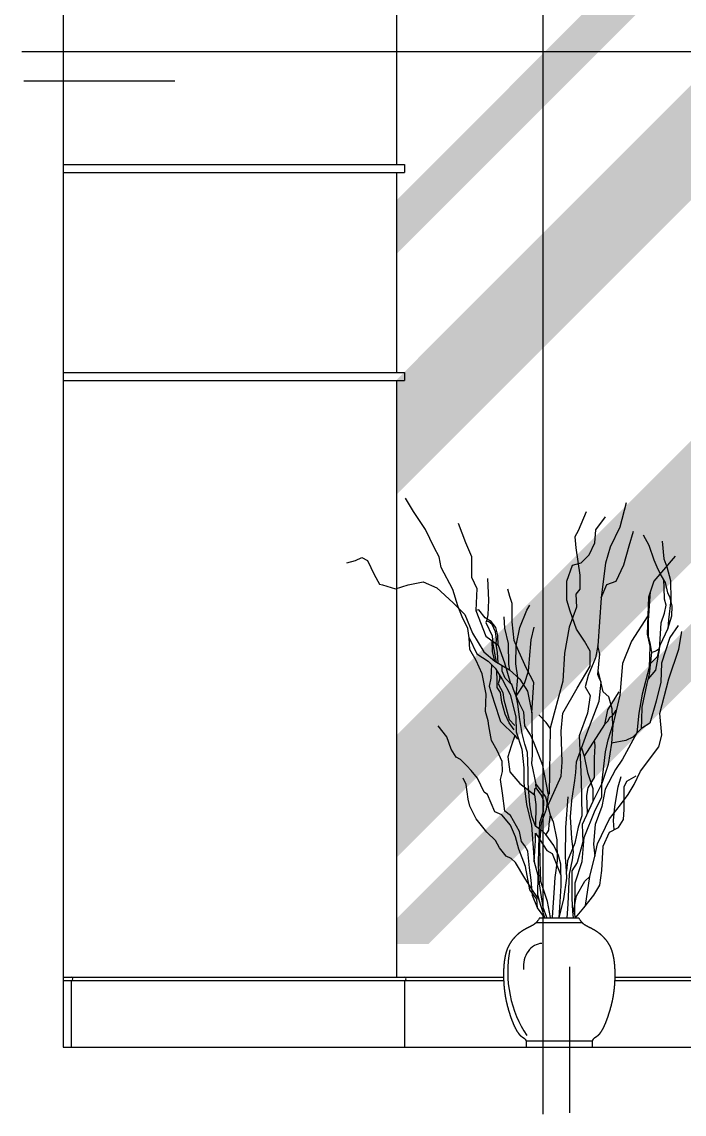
# Model space of a CAD drawing. Header units: inches. Extents: x 6.7 to 49.2, y 11 to 35.8.
# Drawn here: x 42.229 to 43.223, y 17.475 to 19.113 of the extents above; entities that cross this region are included whole.
import ezdxf

# ---------------------------------------------------------------- set-up
doc = ezdxf.new("R2010")
doc.units = ezdxf.units.IN
doc.header["$MEASUREMENT"] = 0
for name, color, linetype in [('02', 2, 'Continuous'), ('1', 1, 'Continuous'), ('4', 4, 'Continuous'), ('8', 8, 'Continuous')]:
    doc.layers.add(name, color=color, linetype=linetype)

msp = doc.modelspace()

# ---------------------------------------------------------------- hatches: boundary and pattern name
at = {"layer": '8'}
h = msp.add_hatch(dxfattribs=at)
h.set_pattern_fill('AR-SAND', color=256, scale=0.001, style=0)
h.set_pattern_definition([(37.5, (41.818656, 17.33381), (-0.00160003, 0.0489413), [0, -0.038608, 0, -0.04318, 0, -0.041275]), (7.5, (41.818656, 17.33381), (0.0449523, 0.0716825), [0, -0.020828, 0, -0.034798, 0, -0.013335]), (327.5, (41.787414, 17.33381), (0.07909924, 0.0001437), [0, -0.0127, 0, -0.04572, 0, -0.05969]), (317.5, (41.787414, 17.33381), (0.0763556, 0.022293), [0, -0.00635, 0, -0.029972, 0, -0.03429])])
h.paths.add_polyline_path([(43.1993, 19.7921), (43.0969, 19.7921), (42.7913, 19.4865), (42.7913, 19.3841)])
h.paths.add_polyline_path([(42.7913, 19.2925), (42.7913, 19.1255), (43.2413, 19.5755), (43.2413, 19.7425)])
h.paths.add_polyline_path([(42.7913, 18.8453), (42.7913, 18.7645), (43.2413, 19.2145), (43.2413, 19.2953)])
h.paths.add_polyline_path([(42.7913, 18.5759), (42.7913, 18.4035), (43.2413, 18.8535), (43.2413, 19.0259)])
h.paths.add_polyline_path([(42.7913, 18.0425), (42.7913, 17.8593), (43.2413, 18.3093), (43.2413, 18.4925)])
h.paths.add_polyline_path([(43.2413, 18.1315), (43.2413, 18.2177), (42.7913, 17.7677), (42.7913, 17.7301), (42.8399, 17.7301)])

# ---------------------------------------------------------------- linework, layer by layer
at = {"layer": '02'}
for p, q in [((42.229, 19.0687), (46.6104, 19.0687)), ((42.2913, 18.8991), (42.8033, 18.8991)), ((42.2913, 18.8871), (42.8033, 18.8871)), ((42.2913, 18.5871), (42.8033, 18.5871)), ((42.2913, 18.5751), (42.8033, 18.5751)), ((42.8171, 18.3787), (42.8049, 18.3986)), ((43.1362, 18.3914), (43.1266, 18.3553)), ((42.8349, 18.3518), (42.8171, 18.3787)), ((43.0761, 18.3779), (43.0641, 18.3494)), ((43.0906, 18.3509), (43.105, 18.3704)), ((42.8481, 18.3248), (42.8349, 18.3518)), ((42.8842, 18.3609), (42.895, 18.3321)), ((43.1266, 18.3553), (43.1122, 18.3252)), ((43.0641, 18.3494), (43.0593, 18.3404)), ((43.0593, 18.3404), (43.0605, 18.3239)), ((43.0894, 18.3314), (43.0906, 18.3509)), ((43.141, 18.327), (43.1471, 18.3489)), ((43.1708, 18.3276), (43.1625, 18.3432)), ((42.8556, 18.3108), (42.8481, 18.3248)), ((42.895, 18.3321), (42.9043, 18.311)), ((43.0605, 18.3239), (43.0665, 18.2833)), ((43.0809, 18.3134), (43.0894, 18.3314)), ((43.1122, 18.3252), (43.1054, 18.3011)), ((43.1327, 18.2987), (43.141, 18.327)), ((43.1785, 18.3054), (43.1708, 18.3276)), ((43.1904, 18.3343), (43.1927, 18.3077)), ((42.717, 18.3015), (42.7301, 18.305)), ((42.7301, 18.305), (42.7395, 18.3097)), ((42.7395, 18.3097), (42.7479, 18.305)), ((42.7479, 18.305), (42.7582, 18.2839)), ((42.8584, 18.2944), (42.8556, 18.3108)), ((42.9043, 18.311), (42.9043, 18.2802)), ((43.0689, 18.3014), (43.0809, 18.3134)), ((43.2099, 18.3116), (43.178, 18.2743)), ((43.1827, 18.2951), (43.1785, 18.3054)), ((43.1927, 18.3077), (43.1975, 18.2958)), ((42.8762, 18.2616), (42.8584, 18.2944)), ((43.0473, 18.2743), (43.0557, 18.2983)), ((43.0557, 18.2983), (43.0689, 18.3014)), ((43.1054, 18.3011), (43.1025, 18.2818)), ((43.1214, 18.2743), (43.1327, 18.2987)), ((43.1874, 18.2855), (43.1827, 18.2951)), ((43.1975, 18.2958), (43.2028, 18.2751)), ((42.7582, 18.2839), (42.7658, 18.2698)), ((42.7658, 18.2698), (42.7704, 18.2687)), ((42.8089, 18.2687), (42.8314, 18.2733)), ((42.8314, 18.2733), (42.8521, 18.264)), ((42.9043, 18.2802), (42.912, 18.2629)), ((42.9279, 18.2781), (42.9296, 18.2456)), ((43.0473, 18.2458), (43.0473, 18.2743)), ((43.0665, 18.2833), (43.0665, 18.2623)), ((43.1025, 18.2818), (43.0987, 18.2493)), ((43.107, 18.2691), (43.1214, 18.2743)), ((43.178, 18.2743), (43.1698, 18.2499)), ((43.1927, 18.2759), (43.1874, 18.2855)), ((43.1951, 18.2722), (43.1927, 18.2759)), ((43.1933, 18.2648), (43.1927, 18.2759)), ((43.1986, 18.2566), (43.1951, 18.2722)), ((43.2028, 18.2751), (43.2034, 18.2463)), ((42.7704, 18.2687), (42.7901, 18.2628)), ((42.7901, 18.2628), (42.8089, 18.2687)), ((42.8521, 18.264), (42.8765, 18.2417)), ((42.8837, 18.237), (42.8762, 18.2616)), ((42.912, 18.2629), (42.9104, 18.2302)), ((42.9614, 18.2513), (42.9585, 18.262)), ((43.0665, 18.2623), (43.0605, 18.2548)), ((43.0605, 18.2548), (43.0617, 18.2353)), ((43.0987, 18.2493), (43.107, 18.2691)), ((43.1696, 18.2152), (43.1728, 18.2588)), ((43.1939, 18.247), (43.1933, 18.2648)), ((43.2022, 18.2493), (43.1986, 18.2566)), ((42.8765, 18.2417), (42.8943, 18.2241)), ((42.8853, 18.233), (42.8837, 18.237)), ((42.9296, 18.2456), (42.9285, 18.2234)), ((42.9652, 18.2405), (42.9614, 18.2513)), ((42.9652, 18.2131), (42.9652, 18.2405)), ((42.987, 18.2304), (42.9916, 18.2381)), ((43.0521, 18.2293), (43.0473, 18.2458)), ((43.0987, 18.2493), (43.0938, 18.1771)), ((43.1698, 18.2499), (43.1677, 18.1946)), ((43.1963, 18.2382), (43.1939, 18.247)), ((43.1939, 18.2263), (43.1963, 18.2382)), ((43.2034, 18.2463), (43.1998, 18.216)), ((43.2052, 18.2367), (43.2022, 18.2493)), ((43.2046, 18.2219), (43.2052, 18.2367)), ((42.8903, 18.2206), (42.8853, 18.233)), ((42.8984, 18.2031), (42.8903, 18.2206)), ((42.8943, 18.2241), (42.9055, 18.196)), ((42.9149, 18.231), (42.9104, 18.2302)), ((42.9104, 18.2302), (42.9258, 18.1918)), ((42.9246, 18.2189), (42.9149, 18.231)), ((42.9285, 18.2234), (42.9273, 18.216)), ((42.9527, 18.2208), (42.9537, 18.2036)), ((42.9768, 18.2048), (42.987, 18.2304)), ((43.0617, 18.2353), (43.0509, 18.2053)), ((43.0617, 18.2023), (43.0521, 18.2293)), ((43.1688, 18.2222), (43.1441, 18.184)), ((43.1886, 18.2115), (43.1939, 18.2263)), ((43.1986, 18.2027), (43.2046, 18.2219)), ((42.9276, 18.217), (42.9246, 18.2189)), ((42.9273, 18.216), (42.9255, 18.2123)), ((42.9255, 18.2123), (42.935, 18.1923)), ((42.93, 18.213), (42.9263, 18.214)), ((42.9338, 18.2138), (42.9276, 18.217)), ((42.935, 18.2089), (42.93, 18.213)), ((42.9404, 18.2048), (42.9338, 18.2138)), ((42.94, 18.1982), (42.935, 18.2089)), ((42.9435, 18.1927), (42.9404, 18.2048)), ((42.968, 18.1853), (42.9652, 18.2131)), ((42.9711, 18.1774), (42.9768, 18.2048)), ((42.9936, 18.186), (42.9982, 18.2052)), ((43.0509, 18.2053), (43.0437, 18.1662)), ((43.1696, 18.1916), (43.1696, 18.2152)), ((43.1862, 18.1709), (43.1886, 18.2115)), ((43.1998, 18.216), (43.1986, 18.2027)), ((43.2141, 18.2074), (43.2017, 18.1894)), ((42.9006, 18.1889), (42.8984, 18.2031)), ((42.9006, 18.1889), (42.9122, 18.165)), ((42.9015, 18.1714), (42.9006, 18.1889)), ((42.9055, 18.196), (42.9224, 18.1679)), ((42.9258, 18.1918), (42.9443, 18.1783)), ((42.935, 18.1923), (42.9362, 18.1798)), ((42.9415, 18.1873), (42.94, 18.1982)), ((42.9413, 18.1798), (42.9415, 18.1873)), ((42.9443, 18.1783), (42.9435, 18.1927)), ((42.9537, 18.2036), (42.9589, 18.1806)), ((43.0737, 18.1843), (43.0617, 18.2023)), ((43.1677, 18.1946), (43.1718, 18.1766)), ((43.1726, 18.179), (43.1696, 18.1916)), ((43.188, 18.179), (43.1986, 18.2027)), ((43.2017, 18.1894), (43.1893, 18.1509)), ((43.2151, 18.1719), (43.2198, 18.1988)), ((42.9109, 18.155), (42.9015, 18.1714)), ((42.9356, 18.1687), (42.9351, 18.185)), ((42.9362, 18.1798), (42.9413, 18.1527)), ((42.9433, 18.1673), (42.9413, 18.1798)), ((42.9443, 18.1783), (42.9535, 18.1514)), ((42.9589, 18.1806), (42.9594, 18.1493)), ((42.9752, 18.1686), (42.968, 18.1853)), ((42.9706, 18.1499), (42.9711, 18.1774)), ((42.9912, 18.1572), (42.9936, 18.186)), ((43.0821, 18.1692), (43.0737, 18.1843)), ((43.0938, 18.1771), (43.09, 18.159)), ((43.0967, 18.165), (43.0938, 18.1771)), ((43.1441, 18.184), (43.1307, 18.1506)), ((43.1718, 18.1766), (43.1708, 18.1444)), ((43.175, 18.1672), (43.1726, 18.179)), ((43.1809, 18.1406), (43.1862, 18.1709)), ((43.1863, 18.1728), (43.1821, 18.1701)), ((43.1833, 18.1613), (43.188, 18.179)), ((43.2001, 18.1274), (43.2151, 18.1719)), ((42.9203, 18.1351), (42.9109, 18.155)), ((42.9122, 18.165), (42.9289, 18.154)), ((42.9224, 18.1679), (42.9393, 18.1539)), ((42.9393, 18.1539), (42.9356, 18.1687)), ((42.944, 18.1517), (42.9433, 18.1673)), ((42.9866, 18.1429), (42.9752, 18.1686)), ((42.9897, 18.1389), (42.9912, 18.1572)), ((43.0437, 18.1662), (43.0413, 18.1242)), ((43.09, 18.159), (43.0794, 18.1326)), ((43.0821, 18.1467), (43.0821, 18.1692)), ((43.0936, 18.1341), (43.0967, 18.165)), ((43.1714, 18.1346), (43.175, 18.1672)), ((43.1732, 18.1509), (43.1833, 18.1613)), ((43.1791, 18.1687), (43.175, 18.1672)), ((43.1821, 18.1701), (43.1791, 18.1687)), ((42.9289, 18.154), (42.9394, 18.1436)), ((42.9342, 18.1488), (42.9329, 18.1287)), ((42.9393, 18.1539), (42.9609, 18.141)), ((42.9394, 18.1436), (42.9505, 18.1262)), ((42.9427, 18.1258), (42.9422, 18.1392)), ((42.9502, 18.1393), (42.9501, 18.1474)), ((42.9545, 18.1285), (42.9502, 18.1393)), ((42.9535, 18.1514), (42.9628, 18.1206)), ((42.9594, 18.1493), (42.9609, 18.141)), ((42.9609, 18.141), (42.9768, 18.1269)), ((42.9737, 18.1295), (42.9706, 18.1499)), ((42.9835, 18.1206), (42.9897, 18.1389)), ((42.9979, 18.1223), (42.9866, 18.1429)), ((43.0629, 18.1137), (43.0821, 18.1467)), ((43.0957, 18.1339), (43.0942, 18.1401)), ((43.1307, 18.1506), (43.1266, 18.103)), ((43.1708, 18.1444), (43.1605, 18.1046)), ((43.1696, 18.1276), (43.1809, 18.1406)), ((43.1893, 18.1509), (43.1883, 18.1226)), ((42.9259, 18.1046), (42.9203, 18.1351)), ((42.9329, 18.1287), (42.9308, 18.1167)), ((42.9427, 18.1147), (42.9427, 18.1258)), ((42.9468, 18.1287), (42.9439, 18.1199)), ((42.9456, 18.1339), (42.9468, 18.1287)), ((42.9505, 18.1262), (42.9622, 18.1041)), ((42.9628, 18.1206), (42.9545, 18.1285)), ((42.9712, 18.1014), (42.9737, 18.1295)), ((42.9768, 18.1269), (42.9881, 18.1093)), ((42.9947, 18.0765), (42.9979, 18.1223)), ((43.0413, 18.1242), (43.028, 18.0762)), ((43.0794, 18.1326), (43.0746, 18.1157)), ((43.0957, 18.129), (43.0936, 18.1341)), ((43.1019, 18.1081), (43.0957, 18.1339)), ((43.0987, 18.1226), (43.0957, 18.129)), ((43.0957, 18.0943), (43.0987, 18.1226)), ((43.1679, 18.1206), (43.1714, 18.1346)), ((43.1883, 18.1226), (43.1811, 18.0943)), ((43.187, 18.0758), (43.2001, 18.1274)), ((42.9308, 18.1167), (42.9382, 18.0928)), ((42.9474, 18.1073), (42.9427, 18.1147)), ((42.9439, 18.1199), (42.951, 18.1073)), ((42.9498, 18.0925), (42.9474, 18.1073)), ((42.951, 18.1073), (42.9527, 18.0962)), ((42.9644, 18.1192), (42.9628, 18.1206)), ((42.9669, 18.1115), (42.9644, 18.1192)), ((42.9712, 18.1014), (42.9669, 18.1115)), ((42.9712, 18.1014), (42.9835, 18.1206)), ((42.9881, 18.1093), (42.9947, 18.0765)), ((43.0413, 18.0762), (43.0629, 18.1137)), ((43.0746, 18.1157), (43.0823, 18.1025)), ((43.1101, 18.1004), (43.1019, 18.1081)), ((43.1255, 18.1081), (43.108, 18.0811)), ((43.1602, 18.0851), (43.1679, 18.1206)), ((42.9253, 18.0787), (42.9259, 18.1046)), ((42.9382, 18.0928), (42.9478, 18.0637)), ((42.9545, 18.0748), (42.9498, 18.0925)), ((42.9527, 18.0962), (42.9604, 18.0666)), ((42.9622, 18.1041), (42.9705, 18.0708)), ((42.9737, 18.0898), (42.9712, 18.1014)), ((42.9759, 18.0908), (42.9712, 18.1014)), ((42.9768, 18.0667), (42.9737, 18.0898)), ((42.9828, 18.0774), (42.9759, 18.0908)), ((43.0771, 18.0454), (43.0957, 18.0943)), ((43.0823, 18.1025), (43.0784, 18.076)), ((43.1153, 18.0824), (43.1101, 18.1004)), ((43.1266, 18.103), (43.1163, 18.058)), ((43.1605, 18.1046), (43.1554, 18.0763)), ((43.1811, 18.0943), (43.1718, 18.0609)), ((42.9293, 18.0648), (42.9253, 18.0787)), ((42.9604, 18.0615), (42.9545, 18.0748)), ((42.9843, 18.0572), (42.9828, 18.0774)), ((42.9947, 18.0765), (42.9951, 18.013)), ((43.0164, 18.0619), (43.0051, 18.0734)), ((43.028, 18.0762), (43.022, 18.0536)), ((43.0389, 18.0491), (43.0413, 18.0762)), ((43.0784, 18.076), (43.0659, 18.0423)), ((43.108, 18.0811), (43.1039, 18.0593)), ((43.1149, 18.0715), (43.117, 18.0741)), ((43.1163, 18.058), (43.1153, 18.0824)), ((43.117, 18.0741), (43.1214, 18.0805)), ((43.1554, 18.0763), (43.1523, 18.0467)), ((43.1596, 18.0659), (43.1602, 18.0851)), ((43.1898, 18.043), (43.187, 18.0758)), ((42.8671, 18.0407), (42.8539, 18.0571)), ((42.9301, 18.0569), (42.9293, 18.0648)), ((42.9341, 18.0352), (42.9301, 18.0569)), ((42.9478, 18.0637), (42.969, 18.0424)), ((42.9604, 18.0666), (42.9693, 18.0578)), ((42.9681, 18.0511), (42.9604, 18.0615)), ((42.9705, 18.0708), (42.9711, 18.0479)), ((42.9799, 18.0458), (42.9768, 18.0667)), ((42.9928, 18.0437), (42.9843, 18.0572)), ((43.022, 18.0536), (43.0164, 18.0619)), ((43.1039, 18.0593), (43.073, 18.0117)), ((43.1039, 18.0593), (43.1092, 18.0648)), ((43.1091, 18.0361), (43.1163, 18.058)), ((43.1092, 18.0648), (43.1116, 18.07)), ((43.1116, 18.07), (43.1149, 18.0715)), ((43.1163, 18.058), (43.1142, 18.0313)), ((43.1595, 18.0531), (43.1596, 18.0659)), ((43.1718, 18.0609), (43.1595, 18.0531)), ((42.8736, 18.0219), (42.8671, 18.0407)), ((42.969, 18.0424), (42.9637, 18.0265)), ((42.969, 18.0424), (42.9733, 18.0371)), ((42.9711, 18.0479), (42.9794, 18.0223)), ((42.9842, 18.0296), (42.9799, 18.0458)), ((42.9982, 18.0312), (42.9928, 18.0437)), ((43.022, 18.0536), (43.0208, 17.9546)), ((43.0401, 18.0026), (43.0389, 18.0491)), ((43.0617, 18.003), (43.0771, 18.0454)), ((43.0659, 18.0423), (43.0688, 17.9773)), ((43.1523, 18.0467), (43.1307, 18.0069)), ((43.1461, 18.0403), (43.1358, 18.0351)), ((43.1595, 18.0531), (43.1461, 18.0403)), ((43.1851, 18.0254), (43.1898, 18.043)), ((42.9428, 18.0203), (42.9341, 18.0352)), ((42.9637, 18.0265), (42.9584, 18.0106)), ((42.9879, 18.0172), (42.9842, 18.0296)), ((43.0113, 17.9976), (42.9982, 18.0312)), ((43.0694, 18.0242), (43.073, 18.0117)), ((43.0895, 18.0271), (43.0885, 18.0355)), ((43.0885, 18.0092), (43.0895, 18.0271)), ((43.105, 18.0181), (43.1091, 18.0361)), ((43.1142, 18.0313), (43.1091, 17.9989)), ((43.1358, 18.0351), (43.1142, 18.0313)), ((43.1579, 17.9891), (43.1851, 18.0254)), ((42.8811, 18.0102), (42.8736, 18.0219)), ((42.8877, 18.0067), (42.8811, 18.0102)), ((42.9499, 18.0035), (42.9428, 18.0203)), ((42.9584, 18.0106), (42.9616, 17.988)), ((42.9794, 18.0223), (42.9827, 17.9939)), ((42.9893, 17.9896), (42.9879, 18.0172)), ((42.9951, 18.013), (42.9943, 18.0005)), ((43.073, 18.0117), (43.0782, 17.9873)), ((43.0885, 17.9796), (43.0885, 18.0092)), ((43.0998, 17.9706), (43.105, 18.0181)), ((42.8971, 17.9973), (42.8877, 18.0067)), ((42.9036, 17.9903), (42.8971, 17.9973)), ((42.9507, 17.9887), (42.9499, 18.0035)), ((42.9827, 17.9939), (42.9827, 17.9717)), ((42.9943, 18.0005), (43.0005, 17.9697)), ((43.0197, 17.9534), (43.0113, 17.9976)), ((43.0389, 17.9816), (43.0401, 18.0026)), ((43.0609, 17.9873), (43.0617, 18.003)), ((43.1091, 17.9989), (43.0998, 17.9706)), ((43.1204, 17.9914), (43.1049, 17.9619)), ((43.1307, 18.0069), (43.1204, 17.9914)), ((42.8961, 17.9692), (42.8914, 17.9786)), ((42.913, 17.9786), (42.9036, 17.9903)), ((42.9233, 17.9575), (42.913, 17.9786)), ((42.9475, 17.9768), (42.9507, 17.9887)), ((42.9507, 17.956), (42.9475, 17.9768)), ((42.9616, 17.988), (42.9765, 17.9708)), ((42.9893, 17.9713), (42.9893, 17.9896)), ((43.0185, 17.9372), (43.0389, 17.9816)), ((43.0546, 17.9453), (43.0593, 17.9749)), ((43.0593, 17.9749), (43.0609, 17.9873)), ((43.0688, 17.9773), (43.0697, 17.9219)), ((43.0782, 17.9873), (43.0864, 17.9629)), ((43.0792, 17.9642), (43.0885, 17.9796)), ((43.1245, 17.9654), (43.1286, 17.9809)), ((43.1372, 17.9739), (43.1513, 17.9821)), ((43.1485, 17.9692), (43.1579, 17.9891)), ((42.8989, 17.947), (42.8961, 17.9692)), ((42.9765, 17.9708), (42.9988, 17.9536)), ((42.9827, 17.9717), (42.9867, 17.9393)), ((42.9919, 17.9387), (42.9893, 17.9713)), ((42.9988, 17.9536), (42.999, 17.9626)), ((42.999, 17.9626), (43.0013, 17.9641)), ((43.0005, 17.9697), (43.0151, 17.9505)), ((43.0013, 17.9641), (43.0005, 17.9697)), ((43.0092, 17.953), (43.0013, 17.9641)), ((43.0772, 17.9526), (43.0792, 17.9642)), ((43.0998, 17.9706), (43.0864, 17.9436)), ((43.0864, 17.9629), (43.0864, 17.9436)), ((43.0998, 17.95), (43.0998, 17.9706)), ((43.1049, 17.9619), (43.0998, 17.9361)), ((43.1194, 17.9359), (43.1245, 17.9654)), ((43.1335, 17.9657), (43.1372, 17.9739)), ((43.1335, 17.9317), (43.1335, 17.9657)), ((43.1391, 17.954), (43.1485, 17.9692)), ((42.9018, 17.9364), (42.8989, 17.947)), ((42.928, 17.954), (42.9233, 17.9575)), ((42.9393, 17.9282), (42.928, 17.954)), ((42.9539, 17.9293), (42.9507, 17.956)), ((42.9988, 17.9536), (43.0009, 17.939)), ((43.0128, 17.9439), (43.0092, 17.953)), ((43.0123, 17.9289), (43.0128, 17.9439)), ((43.0151, 17.9505), (43.022, 17.9236)), ((43.0166, 17.9322), (43.0197, 17.9534)), ((43.0456, 17.9046), (43.0493, 17.9506)), ((43.0525, 17.9204), (43.0546, 17.9453)), ((43.0864, 17.9436), (43.07, 17.9089)), ((43.0782, 17.9262), (43.0772, 17.9526)), ((43.0895, 17.9307), (43.0998, 17.95)), ((43.1279, 17.9388), (43.1391, 17.954)), ((42.9111, 17.9177), (42.9018, 17.9364)), ((42.9496, 17.9235), (42.9393, 17.9282)), ((42.9626, 17.9224), (42.9539, 17.9293)), ((42.9867, 17.9393), (42.994, 17.908)), ((42.9945, 17.9217), (42.9919, 17.9387)), ((43.0009, 17.939), (43.0003, 17.9067)), ((43.0066, 17.9119), (43.0123, 17.9289)), ((43.009, 17.912), (43.0166, 17.9322)), ((43.073, 17.8896), (43.0895, 17.9307)), ((43.0998, 17.9361), (43.0895, 17.9091)), ((43.111, 17.9177), (43.1279, 17.9388)), ((43.1173, 17.9153), (43.1194, 17.9359)), ((43.1325, 17.9165), (43.1335, 17.9317)), ((42.9271, 17.8977), (42.9111, 17.9177)), ((42.9627, 17.9083), (42.9496, 17.9235)), ((42.976, 17.8986), (42.9626, 17.9224)), ((43.0003, 17.9067), (42.9945, 17.9217)), ((43.005, 17.876), (43.0066, 17.9119)), ((43.0066, 17.8794), (43.009, 17.912)), ((43.0201, 17.9095), (43.0196, 17.9006)), ((43.022, 17.9236), (43.0201, 17.9095)), ((43.022, 17.9236), (43.0267, 17.913)), ((43.0267, 17.913), (43.032, 17.8861)), ((43.0546, 17.8882), (43.0525, 17.9204)), ((43.0697, 17.9219), (43.064, 17.905)), ((43.07, 17.9089), (43.071, 17.8832)), ((43.0895, 17.9091), (43.0874, 17.8796)), ((43.0931, 17.8802), (43.111, 17.9177)), ((43.118, 17.9013), (43.1173, 17.9153)), ((43.125, 17.9048), (43.1325, 17.9165)), ((42.9402, 17.8849), (42.9271, 17.8977)), ((42.9702, 17.8907), (42.9627, 17.9083)), ((42.9792, 17.8838), (42.976, 17.8986)), ((42.994, 17.908), (42.9982, 17.8532)), ((43.0061, 17.9023), (43.0003, 17.9067)), ((43.0003, 17.8959), (43.0055, 17.8882)), ((43.0003, 17.8852), (43.0003, 17.8959)), ((43.0107, 17.8989), (43.0082, 17.9008)), ((43.0159, 17.8942), (43.0107, 17.8989)), ((43.0196, 17.9006), (43.0159, 17.8942)), ((43.0276, 17.8777), (43.0159, 17.8942)), ((43.0451, 17.86), (43.0456, 17.9046)), ((43.064, 17.905), (43.0593, 17.881)), ((43.1016, 17.8767), (43.111, 17.8977)), ((43.111, 17.8977), (43.125, 17.9048)), ((42.9459, 17.8743), (42.9402, 17.8849)), ((42.9749, 17.872), (42.9702, 17.8907)), ((42.984, 17.8769), (42.9792, 17.8838)), ((42.9887, 17.8689), (42.984, 17.8769)), ((42.9982, 17.8532), (43.0003, 17.8852)), ((43.0045, 17.8473), (43.005, 17.876)), ((43.0074, 17.8534), (43.0066, 17.8794)), ((43.0071, 17.8858), (43.0074, 17.8854)), ((43.0074, 17.8854), (43.0173, 17.8701)), ((43.0347, 17.8624), (43.0276, 17.8777)), ((43.032, 17.8861), (43.0328, 17.8544)), ((43.0593, 17.881), (43.0483, 17.8547)), ((43.0572, 17.8678), (43.0546, 17.8882)), ((43.071, 17.8832), (43.0627, 17.8523)), ((43.07, 17.8536), (43.073, 17.8896)), ((43.0874, 17.8796), (43.0894, 17.8614)), ((43.0894, 17.8614), (43.0931, 17.8802)), ((43.0997, 17.8403), (43.1016, 17.8767)), ((42.9562, 17.8614), (42.9459, 17.8743)), ((42.9637, 17.8579), (42.9562, 17.8614)), ((42.9853, 17.8462), (42.9749, 17.872)), ((42.9911, 17.8442), (42.9887, 17.8689)), ((43.0173, 17.8701), (43.0253, 17.8654)), ((43.0253, 17.8654), (43.0342, 17.843)), ((43.038, 17.8495), (43.0347, 17.8624)), ((43.0467, 17.8389), (43.0451, 17.86)), ((43.0556, 17.856), (43.0572, 17.8678)), ((43.0819, 17.831), (43.0894, 17.8614)), ((42.9702, 17.8521), (42.9637, 17.8579)), ((42.9843, 17.8286), (42.9702, 17.8521)), ((42.9918, 17.8111), (42.9853, 17.8462)), ((42.9935, 17.8254), (42.9911, 17.8442)), ((42.9982, 17.8532), (43.0039, 17.833)), ((43.006, 17.8199), (43.0045, 17.8473)), ((43.0082, 17.8236), (43.0074, 17.8534)), ((43.0328, 17.8544), (43.029, 17.8294)), ((43.0385, 17.8172), (43.038, 17.8495)), ((43.0483, 17.8547), (43.0467, 17.8389)), ((43.0514, 17.8344), (43.0556, 17.856)), ((43.0627, 17.8523), (43.0545, 17.8394)), ((43.0597, 17.8214), (43.07, 17.8536)), ((42.9975, 17.8075), (42.9843, 17.8286)), ((43.0039, 17.833), (43.0034, 17.8036)), ((43.029, 17.8294), (43.0282, 17.814)), ((43.0342, 17.843), (43.0382, 17.8333)), ((43.0425, 17.7976), (43.0472, 17.8284)), ((43.0472, 17.8284), (43.0467, 17.8389)), ((43.0493, 17.7897), (43.0514, 17.8344)), ((43.0545, 17.8394), (43.0545, 17.7983)), ((43.0741, 17.824), (43.0819, 17.831)), ((43.0754, 17.7877), (43.0819, 17.831)), ((43.0969, 17.8181), (43.0997, 17.8403)), ((43.0021, 17.797), (42.9918, 17.8111)), ((42.9959, 17.8027), (42.9935, 17.8254)), ((43.0081, 17.8069), (43.006, 17.8199)), ((43.0182, 17.7938), (43.0082, 17.8236)), ((43.0282, 17.814), (43.0251, 17.7698)), ((43.0356, 17.7693), (43.0385, 17.8172)), ((43.059, 17.7752), (43.0597, 17.8214)), ((43.0617, 17.8022), (43.0741, 17.824)), ((43.0875, 17.8029), (43.0969, 17.8181)), ((43.003, 17.7839), (42.9959, 17.8027)), ((43.005, 17.797), (42.9975, 17.8075)), ((43.003, 17.7839), (43.0021, 17.797)), ((43.0034, 17.8036), (43.005, 17.797)), ((43.0141, 17.769), (43.005, 17.797)), ((43.0118, 17.7847), (43.0081, 17.8069)), ((43.0356, 17.7693), (43.0425, 17.7976)), ((43.0545, 17.7983), (43.0555, 17.779)), ((43.0576, 17.7816), (43.0617, 17.8022)), ((43.0725, 17.7841), (43.0875, 17.8029)), ((43.0141, 17.769), (43.003, 17.7839)), ((43.017, 17.7697), (43.0118, 17.7847)), ((43.0228, 17.7698), (43.0182, 17.7938)), ((43.0477, 17.7693), (43.0493, 17.7897)), ((43.0555, 17.779), (43.0566, 17.7687)), ((43.0603, 17.7689), (43.0576, 17.7816)), ((43.0603, 17.7689), (43.0725, 17.7841)), ((43.0016, 17.7623), (43.0697, 17.7623)), ((42.2913, 17.6801), (42.9522, 17.6801)), ((43.1191, 17.6801), (43.4663, 17.6801)), ((42.2913, 17.6751), (42.9524, 17.6751)), ((42.3033, 17.6751), (42.3033, 17.5751)), ((42.8033, 17.6751), (42.8033, 17.5751)), ((43.119, 17.6751), (43.4663, 17.6751)), ((42.9858, 17.5847), (43.0855, 17.5847))]:
    msp.add_line(p, q, dxfattribs=at)
for points in [[(43.0118, 17.4746), (43.0118, 20.6466), (43.4062, 20.6466)], [(42.8033, 18.8991), (42.8033, 18.8871)], [(42.8033, 18.5871), (42.8033, 18.5751)]]:
    msp.add_lwpolyline(points, dxfattribs=at)
for centre in [(42.3033, 17.6776), (42.8033, 17.6776)]:
    msp.add_arc(centre, 0.0025, 270, 90, dxfattribs=at)
for centre, major_axis, start_param, end_param in [((43.01, 17.6955), (0, 0.0351), 0.00499, 1.682313), ((43.0745, 17.6884), (0, 0.1451), 1.341842, 2.290184)]:
    msp.add_ellipse(centre, major_axis=major_axis, ratio=0.8, start_param=start_param, end_param=end_param, dxfattribs=at)
at = {"layer": '1'}
msp.add_line((42.2913, 17.5751), (46.1913, 17.5751), dxfattribs=at)
for points in [[(42.2321, 19.0247), (42.4585, 19.0247)], [(43.0515, 17.4765), (43.0515, 17.6956)]]:
    msp.add_lwpolyline(points, dxfattribs=at)
at = {"layer": '4'}
for p, q in [((42.2913, 20.3751), (42.2913, 17.5751)), ((42.7913, 19.1991), (42.7913, 18.8991)), ((42.7913, 18.8871), (42.7913, 18.5871)), ((42.7913, 18.5751), (42.7913, 17.6801)), ((43.0062, 17.7689), (43.0651, 17.7689))]:
    msp.add_line(p, q, dxfattribs=at)
for points in [[(43.0062, 17.7689), (43.0056, 17.7678), (43.0051, 17.7669), (43.0046, 17.7661), (43.0041, 17.7655), (43.0037, 17.7649), (43.0034, 17.7644), (43.003, 17.764), (43.0027, 17.7636), (43.0024, 17.7633), (43.0021, 17.7629), (43.0018, 17.7626), (43.0016, 17.7623), (43.0013, 17.762), (43.001, 17.7618), (43.0008, 17.7615), (43.0005, 17.7613), (43.0002, 17.761), (43, 17.7608), (42.9997, 17.7606), (42.9994, 17.7604), (42.9991, 17.7601), (42.9989, 17.7599), (42.9986, 17.7597), (42.9983, 17.7595), (42.998, 17.7593), (42.9977, 17.7591), (42.9975, 17.7589), (42.9972, 17.7587), (42.9969, 17.7586), (42.9966, 17.7584), (42.9963, 17.7582), (42.996, 17.758), (42.9957, 17.7578), (42.9954, 17.7577), (42.9951, 17.7575), (42.9949, 17.7574), (42.9946, 17.7572), (42.9943, 17.757), (42.994, 17.7569), (42.9937, 17.7567), (42.9934, 17.7566), (42.9931, 17.7564), (42.9928, 17.7563), (42.9925, 17.7561), (42.9922, 17.756), (42.9919, 17.7558), (42.9916, 17.7557), (42.9914, 17.7555), (42.9911, 17.7554), (42.9908, 17.7553), (42.9905, 17.7551), (42.9902, 17.755), (42.9899, 17.7548), (42.9896, 17.7547), (42.9893, 17.7546), (42.9891, 17.7544), (42.9888, 17.7543), (42.9885, 17.7541), (42.9882, 17.754), (42.9879, 17.7539), (42.9876, 17.7537), (42.9874, 17.7536), (42.9871, 17.7534), (42.9868, 17.7533), (42.9865, 17.7531), (42.9863, 17.753), (42.986, 17.7528), (42.9857, 17.7527), (42.9854, 17.7525), (42.9852, 17.7524), (42.9849, 17.7522), (42.9846, 17.7521), (42.9844, 17.7519), (42.9841, 17.7518), (42.9838, 17.7516), (42.9836, 17.7515), (42.9833, 17.7513), (42.983, 17.7512), (42.9828, 17.751), (42.9825, 17.7509), (42.9822, 17.7507), (42.982, 17.7505), (42.9817, 17.7504), (42.9815, 17.7502), (42.9812, 17.7501), (42.981, 17.7499), (42.9807, 17.7497), (42.9804, 17.7496), (42.9802, 17.7494), (42.9799, 17.7492), (42.9797, 17.7491), (42.9794, 17.7489), (42.9792, 17.7487), (42.9789, 17.7486), (42.9787, 17.7484), (42.9784, 17.7482), (42.9782, 17.748), (42.978, 17.7479), (42.9777, 17.7477), (42.9775, 17.7475), (42.9772, 17.7473), (42.977, 17.7472), (42.9767, 17.747), (42.9765, 17.7468), (42.9763, 17.7466), (42.976, 17.7464), (42.9758, 17.7462), (42.9755, 17.746), (42.9753, 17.7459), (42.9751, 17.7457), (42.9748, 17.7455), (42.9746, 17.7453), (42.9744, 17.7451), (42.9741, 17.7449), (42.9739, 17.7447), (42.9737, 17.7445), (42.9734, 17.7443), (42.9732, 17.7441), (42.973, 17.7439), (42.9728, 17.7437), (42.9725, 17.7435), (42.9723, 17.7433), (42.9721, 17.743), (42.9718, 17.7428), (42.9716, 17.7426), (42.9714, 17.7424), (42.9712, 17.7422), (42.971, 17.742), (42.9707, 17.7417), (42.9705, 17.7415), (42.9703, 17.7413), (42.9701, 17.7411), (42.9699, 17.7409), (42.9696, 17.7406), (42.9694, 17.7404), (42.9692, 17.7402), (42.969, 17.7399), (42.9688, 17.7397), (42.9686, 17.7395), (42.9684, 17.7392), (42.9681, 17.739), (42.9679, 17.7388), (42.9677, 17.7385), (42.9675, 17.7383), (42.9673, 17.7381), (42.9671, 17.7378), (42.9669, 17.7376), (42.9667, 17.7373), (42.9665, 17.7371), (42.9663, 17.7369), (42.9661, 17.7366), (42.9659, 17.7364), (42.9657, 17.7361), (42.9655, 17.7359), (42.9653, 17.7356), (42.9651, 17.7354), (42.965, 17.7351), (42.9648, 17.7349), (42.9646, 17.7346), (42.9644, 17.7344), (42.9642, 17.7341), (42.964, 17.7339), (42.9638, 17.7336), (42.9637, 17.7334), (42.9635, 17.7331), (42.9633, 17.7329), (42.9631, 17.7326), (42.963, 17.7323), (42.9628, 17.7321), (42.9626, 17.7318), (42.9625, 17.7316), (42.9623, 17.7313), (42.9621, 17.7311), (42.962, 17.7308), (42.9618, 17.7305), (42.9616, 17.7303), (42.9615, 17.73), (42.9613, 17.7298), (42.9612, 17.7295), (42.961, 17.7292), (42.9609, 17.729), (42.9607, 17.7287), (42.9606, 17.7285), (42.9604, 17.7282), (42.9603, 17.7279), (42.9602, 17.7277), (42.96, 17.7274), (42.9599, 17.7271), (42.9597, 17.7269), (42.9596, 17.7266), (42.9595, 17.7263), (42.9593, 17.7261), (42.9592, 17.7258), (42.9591, 17.7256), (42.959, 17.7253), (42.9588, 17.725), (42.9587, 17.7248), (42.9586, 17.7245), (42.9585, 17.7242), (42.9584, 17.724), (42.9583, 17.7237), (42.9581, 17.7234), (42.958, 17.7232), (42.9579, 17.7229), (42.9578, 17.7226), (42.9577, 17.7224), (42.9576, 17.7221), (42.9575, 17.7218), (42.9574, 17.7216), (42.9573, 17.7213), (42.9572, 17.721), (42.9571, 17.7207), (42.957, 17.7205), (42.9569, 17.7202), (42.9568, 17.7199), (42.9567, 17.7197), (42.9566, 17.7194), (42.9565, 17.7191), (42.9565, 17.7188), (42.9564, 17.7186), (42.9563, 17.7183), (42.9562, 17.718), (42.9561, 17.7177), (42.956, 17.7174), (42.956, 17.7172), (42.9559, 17.7169), (42.9558, 17.7166), (42.9557, 17.7163), (42.9556, 17.716), (42.9556, 17.7158), (42.9555, 17.7155), (42.9554, 17.7152), (42.9554, 17.7149), (42.9553, 17.7146), (42.9552, 17.7143), (42.9551, 17.714), (42.9551, 17.7138), (42.955, 17.7135), (42.9549, 17.7132), (42.9549, 17.7129), (42.9548, 17.7126), (42.9547, 17.7123), (42.9547, 17.712), (42.9546, 17.7117), (42.9546, 17.7114), (42.9545, 17.7111), (42.9544, 17.7108), (42.9544, 17.7105), (42.9543, 17.7102), (42.9543, 17.7099), (42.9542, 17.7096), (42.9541, 17.7093), (42.9541, 17.709), (42.954, 17.7087), (42.954, 17.7084), (42.9539, 17.7081), (42.9539, 17.7078), (42.9538, 17.7075), (42.9538, 17.7072), (42.9537, 17.7069), (42.9537, 17.7065), (42.9536, 17.7062), (42.9536, 17.7059), (42.9535, 17.7056), (42.9535, 17.7053), (42.9534, 17.7049), (42.9534, 17.7046), (42.9533, 17.7043), (42.9533, 17.704), (42.9533, 17.7036), (42.9532, 17.7033), (42.9532, 17.703), (42.9531, 17.7026), (42.9531, 17.7023), (42.953, 17.7019), (42.953, 17.7016), (42.953, 17.7012), (42.9529, 17.7009), (42.9529, 17.7005), (42.9529, 17.7002), (42.9528, 17.6998), (42.9528, 17.6995), (42.9528, 17.6991), (42.9527, 17.6988), (42.9527, 17.6984), (42.9527, 17.698), (42.9526, 17.6976), (42.9526, 17.6973), (42.9526, 17.6969), (42.9526, 17.6965), (42.9525, 17.6961), (42.9525, 17.6957), (42.9525, 17.6954), (42.9525, 17.695), (42.9524, 17.6946), (42.9524, 17.6942), (42.9524, 17.6938), (42.9524, 17.6934), (42.9524, 17.693), (42.9523, 17.6926), (42.9523, 17.6921), (42.9523, 17.6917), (42.9523, 17.6913), (42.9523, 17.6909), (42.9523, 17.6904), (42.9522, 17.69), (42.9522, 17.6896), (42.9522, 17.6891), (42.9522, 17.6887), (42.9522, 17.6883), (42.9522, 17.6878), (42.9522, 17.6874), (42.9522, 17.6869), (42.9522, 17.6864), (42.9522, 17.686), (42.9522, 17.6855), (42.9522, 17.685), (42.9522, 17.6846), (42.9522, 17.6841), (42.9522, 17.6836), (42.9522, 17.6831), (42.9522, 17.6826), (42.9522, 17.6821), (42.9522, 17.6816), (42.9522, 17.6811), (42.9522, 17.6806), (42.9522, 17.6801), (42.9522, 17.6796), (42.9522, 17.6791), (42.9522, 17.6786), (42.9522, 17.6781), (42.9522, 17.6776), (42.9523, 17.677), (42.9523, 17.6765), (42.9523, 17.676), (42.9523, 17.6755), (42.9523, 17.6749), (42.9524, 17.6744), (42.9524, 17.6739), (42.9524, 17.6733), (42.9524, 17.6728), (42.9525, 17.6722), (42.9525, 17.6717), (42.9525, 17.6711), (42.9526, 17.6706), (42.9526, 17.67), (42.9526, 17.6695), (42.9527, 17.6689), (42.9527, 17.6684), (42.9528, 17.6678), (42.9528, 17.6673), (42.9529, 17.6667), (42.9529, 17.6661), (42.953, 17.6656), (42.953, 17.665), (42.9531, 17.6644), (42.9531, 17.6639), (42.9532, 17.6633), (42.9532, 17.6627), (42.9533, 17.6621), (42.9534, 17.6616), (42.9534, 17.661), (42.9535, 17.6604), (42.9536, 17.6598), (42.9536, 17.6593), (42.9537, 17.6587), (42.9538, 17.6581), (42.9539, 17.6575), (42.9539, 17.6569), (42.954, 17.6564), (42.9541, 17.6558), (42.9542, 17.6552), (42.9543, 17.6546), (42.9544, 17.654), (42.9545, 17.6535), (42.9545, 17.6529), (42.9546, 17.6523), (42.9547, 17.6517), (42.9548, 17.6511), (42.9549, 17.6505), (42.9551, 17.65), (42.9552, 17.6494), (42.9553, 17.6488), (42.9554, 17.6482), (42.9555, 17.6476), (42.9556, 17.647), (42.9557, 17.6465), (42.9558, 17.6459), (42.956, 17.6453), (42.9561, 17.6447), (42.9562, 17.6442), (42.9563, 17.6436), (42.9565, 17.643), (42.9566, 17.6424), (42.9567, 17.6418), (42.9569, 17.6413), (42.957, 17.6407), (42.9571, 17.6401), (42.9573, 17.6396), (42.9574, 17.639), (42.9575, 17.6384), (42.9577, 17.6379), (42.9578, 17.6373), (42.958, 17.6367), (42.9581, 17.6362), (42.9583, 17.6356), (42.9584, 17.6351), (42.9586, 17.6345), (42.9587, 17.634), (42.9589, 17.6334), (42.959, 17.6329), (42.9592, 17.6323), (42.9593, 17.6318), (42.9595, 17.6312), (42.9596, 17.6307), (42.9598, 17.6302), (42.9599, 17.6296), (42.9601, 17.6291), (42.9602, 17.6286), (42.9604, 17.6281), (42.9606, 17.6275), (42.9607, 17.627), (42.9609, 17.6265), (42.961, 17.626), (42.9612, 17.6255), (42.9614, 17.625), (42.9615, 17.6245), (42.9617, 17.624), (42.9618, 17.6235), (42.962, 17.623), (42.9622, 17.6225), (42.9623, 17.622), (42.9625, 17.6216), (42.9627, 17.6211), (42.9628, 17.6206), (42.963, 17.6201), (42.9631, 17.6197), (42.9633, 17.6192), (42.9635, 17.6188), (42.9636, 17.6183), (42.9638, 17.6179), (42.964, 17.6174), (42.9641, 17.617), (42.9643, 17.6165), (42.9644, 17.6161), (42.9646, 17.6157), (42.9648, 17.6153), (42.9649, 17.6148), (42.9651, 17.6144), (42.9652, 17.614), (42.9654, 17.6136), (42.9656, 17.6132), (42.9657, 17.6128), (42.9659, 17.6124), (42.966, 17.612), (42.9662, 17.6116), (42.9663, 17.6113), (42.9665, 17.6109), (42.9667, 17.6105), (42.9668, 17.6101), (42.967, 17.6098), (42.9671, 17.6094), (42.9673, 17.6091), (42.9674, 17.6087), (42.9676, 17.6084), (42.9677, 17.608), (42.9679, 17.6077), (42.968, 17.6073), (42.9682, 17.607), (42.9683, 17.6067), (42.9685, 17.6063), (42.9686, 17.606), (42.9688, 17.6057), (42.9689, 17.6054), (42.9691, 17.6051), (42.9692, 17.6048), (42.9694, 17.6045), (42.9695, 17.6042), (42.9697, 17.6039), (42.9698, 17.6036), (42.97, 17.6033), (42.9701, 17.603), (42.9703, 17.6028), (42.9704, 17.6025), (42.9705, 17.6022), (42.9707, 17.602), (42.9708, 17.6017), (42.971, 17.6014), (42.9711, 17.6012), (42.9713, 17.6009), (42.9714, 17.6007), (42.9715, 17.6004), (42.9717, 17.6002), (42.9718, 17.6), (42.9719, 17.5997), (42.9721, 17.5995), (42.9722, 17.5993), (42.9723, 17.5991), (42.9725, 17.5988), (42.9726, 17.5986), (42.9727, 17.5984), (42.9729, 17.5982), (42.973, 17.598), (42.9731, 17.5978), (42.9733, 17.5976), (42.9734, 17.5974), (42.9735, 17.5972), (42.9736, 17.597), (42.9738, 17.5969), (42.9739, 17.5967), (42.974, 17.5965), (42.9741, 17.5963), (42.9743, 17.5962), (42.9744, 17.596), (42.9745, 17.5958), (42.9746, 17.5957), (42.9747, 17.5955), (42.9749, 17.5954), (42.975, 17.5952), (42.9751, 17.5951), (42.9752, 17.5949), (42.9753, 17.5948), (42.9754, 17.5946), (42.9756, 17.5945), (42.9757, 17.5944), (42.9758, 17.5942), (42.9759, 17.5941), (42.976, 17.594), (42.9761, 17.5938), (42.9762, 17.5937), (42.9763, 17.5936), (42.9765, 17.5935), (42.9766, 17.5934), (42.9767, 17.5933), (42.9768, 17.5931), (42.9769, 17.593), (42.977, 17.5929), (42.9771, 17.5928), (42.9772, 17.5927), (42.9773, 17.5926), (42.9774, 17.5925), (42.9775, 17.5924), (42.9776, 17.5923), (42.9777, 17.5922), (42.9778, 17.5922), (42.9779, 17.5921), (42.978, 17.592), (42.9782, 17.5919), (42.9783, 17.5918), (42.9784, 17.5917), (42.9785, 17.5916), (42.9786, 17.5916), (42.9787, 17.5915), (42.9788, 17.5914), (42.9789, 17.5913), (42.979, 17.5912), (42.9791, 17.5912), (42.9792, 17.5911), (42.9793, 17.591), (42.9793, 17.591), (42.9794, 17.5909), (42.9795, 17.5908), (42.9796, 17.5907), (42.9797, 17.5907), (42.9798, 17.5906), (42.9799, 17.5905), (42.98, 17.5905), (42.9801, 17.5904), (42.9802, 17.5903), (42.9803, 17.5903), (42.9804, 17.5902), (42.9805, 17.5902), (42.9806, 17.5901), (42.9807, 17.59), (42.9808, 17.59), (42.9809, 17.5899), (42.981, 17.5899), (42.9811, 17.5898), (42.9812, 17.5897), (42.9812, 17.5897), (42.9813, 17.5896), (42.9814, 17.5896), (42.9815, 17.5895), (42.9816, 17.5894), (42.9817, 17.5894), (42.9818, 17.5893), (42.9819, 17.5893), (42.982, 17.5892), (42.9821, 17.5891), (42.9821, 17.5891), (42.9822, 17.589), (42.9823, 17.589), (42.9824, 17.5889), (42.9825, 17.5889), (42.9826, 17.5888), (42.9826, 17.5887), (42.9827, 17.5887), (42.9828, 17.5886), (42.9829, 17.5886), (42.983, 17.5885), (42.9831, 17.5885), (42.9831, 17.5884), (42.9832, 17.5883), (42.9833, 17.5883), (42.9834, 17.5882), (42.9834, 17.5882), (42.9835, 17.5881), (42.9836, 17.588), (42.9837, 17.588), (42.9837, 17.5879), (42.9838, 17.5879), (42.9839, 17.5878), (42.9839, 17.5877), (42.984, 17.5877), (42.9841, 17.5876), (42.9841, 17.5876), (42.9842, 17.5875), (42.9843, 17.5874), (42.9843, 17.5874), (42.9844, 17.5873), (42.9845, 17.5872), (42.9845, 17.5872), (42.9846, 17.5871), (42.9846, 17.587), (42.9847, 17.587), (42.9848, 17.5869), (42.9848, 17.5868), (42.9849, 17.5868), (42.9849, 17.5867), (42.985, 17.5866), (42.985, 17.5865), (42.9851, 17.5865), (42.9851, 17.5864), (42.9852, 17.5863), (42.9852, 17.5863), (42.9852, 17.5862), (42.9853, 17.5861), (42.9853, 17.586), (42.9854, 17.5859), (42.9854, 17.5859), (42.9854, 17.5858), (42.9855, 17.5857), (42.9855, 17.5856), (42.9856, 17.5855), (42.9856, 17.5854), (42.9856, 17.5854), (42.9856, 17.5853), (42.9857, 17.5852), (42.9857, 17.5851), (42.9857, 17.585), (42.9858, 17.5849), (42.9858, 17.5848), (42.9858, 17.5847), (42.9858, 17.5847), (42.9859, 17.5846), (42.9859, 17.5845), (42.9859, 17.5844), (42.9859, 17.5842), (42.9859, 17.5838), (42.986, 17.5831), (42.986, 17.582), (42.986, 17.5803), (42.986, 17.5781), (42.986, 17.5751)], [(43.0651, 17.7689), (43.0657, 17.7678), (43.0662, 17.7669), (43.0667, 17.7661), (43.0672, 17.7655), (43.0676, 17.7649), (43.0679, 17.7644), (43.0683, 17.764), (43.0686, 17.7636), (43.0689, 17.7633), (43.0692, 17.7629), (43.0695, 17.7626), (43.0697, 17.7623), (43.07, 17.762), (43.0703, 17.7618), (43.0705, 17.7615), (43.0708, 17.7613), (43.0711, 17.761), (43.0713, 17.7608), (43.0716, 17.7606), (43.0719, 17.7604), (43.0722, 17.7601), (43.0724, 17.7599), (43.0727, 17.7597), (43.073, 17.7595), (43.0733, 17.7593), (43.0736, 17.7591), (43.0738, 17.7589), (43.0741, 17.7587), (43.0744, 17.7586), (43.0747, 17.7584), (43.075, 17.7582), (43.0753, 17.758), (43.0756, 17.7578), (43.0759, 17.7577), (43.0762, 17.7575), (43.0764, 17.7574), (43.0767, 17.7572), (43.077, 17.757), (43.0773, 17.7569), (43.0776, 17.7567), (43.0779, 17.7566), (43.0782, 17.7564), (43.0785, 17.7563), (43.0788, 17.7561), (43.0791, 17.756), (43.0794, 17.7558), (43.0797, 17.7557), (43.0799, 17.7555), (43.0802, 17.7554), (43.0805, 17.7553), (43.0808, 17.7551), (43.0811, 17.755), (43.0814, 17.7548), (43.0817, 17.7547), (43.082, 17.7546), (43.0822, 17.7544), (43.0825, 17.7543), (43.0828, 17.7541), (43.0831, 17.754), (43.0834, 17.7539), (43.0837, 17.7537), (43.0839, 17.7536), (43.0842, 17.7534), (43.0845, 17.7533), (43.0848, 17.7531), (43.085, 17.753), (43.0853, 17.7528), (43.0856, 17.7527), (43.0859, 17.7525), (43.0861, 17.7524), (43.0864, 17.7522), (43.0867, 17.7521), (43.0869, 17.7519), (43.0872, 17.7518), (43.0875, 17.7516), (43.0877, 17.7515), (43.088, 17.7513), (43.0883, 17.7512), (43.0885, 17.751), (43.0888, 17.7509), (43.0891, 17.7507), (43.0893, 17.7505), (43.0896, 17.7504), (43.0898, 17.7502), (43.0901, 17.7501), (43.0903, 17.7499), (43.0906, 17.7497), (43.0909, 17.7496), (43.0911, 17.7494), (43.0914, 17.7492), (43.0916, 17.7491), (43.0919, 17.7489), (43.0921, 17.7487), (43.0924, 17.7486), (43.0926, 17.7484), (43.0929, 17.7482), (43.0931, 17.748), (43.0933, 17.7479), (43.0936, 17.7477), (43.0938, 17.7475), (43.0941, 17.7473), (43.0943, 17.7472), (43.0946, 17.747), (43.0948, 17.7468), (43.095, 17.7466), (43.0953, 17.7464), (43.0955, 17.7462), (43.0958, 17.746), (43.096, 17.7459), (43.0962, 17.7457), (43.0965, 17.7455), (43.0967, 17.7453), (43.0969, 17.7451), (43.0972, 17.7449), (43.0974, 17.7447), (43.0976, 17.7445), (43.0979, 17.7443), (43.0981, 17.7441), (43.0983, 17.7439), (43.0985, 17.7437), (43.0988, 17.7435), (43.099, 17.7433), (43.0992, 17.743), (43.0995, 17.7428), (43.0997, 17.7426), (43.0999, 17.7424), (43.1001, 17.7422), (43.1003, 17.742), (43.1006, 17.7417), (43.1008, 17.7415), (43.101, 17.7413), (43.1012, 17.7411), (43.1014, 17.7409), (43.1017, 17.7406), (43.1019, 17.7404), (43.1021, 17.7402), (43.1023, 17.7399), (43.1025, 17.7397), (43.1027, 17.7395), (43.1029, 17.7392), (43.1032, 17.739), (43.1034, 17.7388), (43.1036, 17.7385), (43.1038, 17.7383), (43.104, 17.7381), (43.1042, 17.7378), (43.1044, 17.7376), (43.1046, 17.7373), (43.1048, 17.7371), (43.105, 17.7369), (43.1052, 17.7366), (43.1054, 17.7364), (43.1056, 17.7361), (43.1058, 17.7359), (43.106, 17.7356), (43.1062, 17.7354), (43.1063, 17.7351), (43.1065, 17.7349), (43.1067, 17.7346), (43.1069, 17.7344), (43.1071, 17.7341), (43.1073, 17.7339), (43.1075, 17.7336), (43.1076, 17.7334), (43.1078, 17.7331), (43.108, 17.7329), (43.1082, 17.7326), (43.1083, 17.7323), (43.1085, 17.7321), (43.1087, 17.7318), (43.1088, 17.7316), (43.109, 17.7313), (43.1092, 17.7311), (43.1093, 17.7308), (43.1095, 17.7305), (43.1097, 17.7303), (43.1098, 17.73), (43.11, 17.7298), (43.1101, 17.7295), (43.1103, 17.7292), (43.1104, 17.729), (43.1106, 17.7287), (43.1107, 17.7285), (43.1109, 17.7282), (43.111, 17.7279), (43.1111, 17.7277), (43.1113, 17.7274), (43.1114, 17.7271), (43.1116, 17.7269), (43.1117, 17.7266), (43.1118, 17.7263), (43.112, 17.7261), (43.1121, 17.7258), (43.1122, 17.7256), (43.1123, 17.7253), (43.1125, 17.725), (43.1126, 17.7248), (43.1127, 17.7245), (43.1128, 17.7242), (43.1129, 17.724), (43.113, 17.7237), (43.1132, 17.7234), (43.1133, 17.7232), (43.1134, 17.7229), (43.1135, 17.7226), (43.1136, 17.7224), (43.1137, 17.7221), (43.1138, 17.7218), (43.1139, 17.7216), (43.114, 17.7213), (43.1141, 17.721), (43.1142, 17.7207), (43.1143, 17.7205), (43.1144, 17.7202), (43.1145, 17.7199), (43.1146, 17.7197), (43.1147, 17.7194), (43.1148, 17.7191), (43.1148, 17.7188), (43.1149, 17.7186), (43.115, 17.7183), (43.1151, 17.718), (43.1152, 17.7177), (43.1153, 17.7174), (43.1153, 17.7172), (43.1154, 17.7169), (43.1155, 17.7166), (43.1156, 17.7163), (43.1157, 17.716), (43.1157, 17.7158), (43.1158, 17.7155), (43.1159, 17.7152), (43.1159, 17.7149), (43.116, 17.7146), (43.1161, 17.7143), (43.1162, 17.714), (43.1162, 17.7138), (43.1163, 17.7135), (43.1164, 17.7132), (43.1164, 17.7129), (43.1165, 17.7126), (43.1166, 17.7123), (43.1166, 17.712), (43.1167, 17.7117), (43.1167, 17.7114), (43.1168, 17.7111), (43.1169, 17.7108), (43.1169, 17.7105), (43.117, 17.7102), (43.117, 17.7099), (43.1171, 17.7096), (43.1172, 17.7093), (43.1172, 17.709), (43.1173, 17.7087), (43.1173, 17.7084), (43.1174, 17.7081), (43.1174, 17.7078), (43.1175, 17.7075), (43.1175, 17.7072), (43.1176, 17.7069), (43.1176, 17.7065), (43.1177, 17.7062), (43.1177, 17.7059), (43.1178, 17.7056), (43.1178, 17.7053), (43.1179, 17.7049), (43.1179, 17.7046), (43.118, 17.7043), (43.118, 17.704), (43.118, 17.7036), (43.1181, 17.7033), (43.1181, 17.703), (43.1182, 17.7026), (43.1182, 17.7023), (43.1182, 17.7019), (43.1183, 17.7016), (43.1183, 17.7012), (43.1184, 17.7009), (43.1184, 17.7005), (43.1184, 17.7002), (43.1185, 17.6998), (43.1185, 17.6995), (43.1185, 17.6991), (43.1186, 17.6988), (43.1186, 17.6984), (43.1186, 17.698), (43.1187, 17.6976), (43.1187, 17.6973), (43.1187, 17.6969), (43.1187, 17.6965), (43.1188, 17.6961), (43.1188, 17.6957), (43.1188, 17.6954), (43.1188, 17.695), (43.1189, 17.6946), (43.1189, 17.6942), (43.1189, 17.6938), (43.1189, 17.6934), (43.1189, 17.693), (43.119, 17.6926), (43.119, 17.6921), (43.119, 17.6917), (43.119, 17.6913), (43.119, 17.6909), (43.119, 17.6904), (43.1191, 17.69), (43.1191, 17.6896), (43.1191, 17.6891), (43.1191, 17.6887), (43.1191, 17.6883), (43.1191, 17.6878), (43.1191, 17.6874), (43.1191, 17.6869), (43.1191, 17.6864), (43.1191, 17.686), (43.1191, 17.6855), (43.1191, 17.685), (43.1191, 17.6846), (43.1191, 17.6841), (43.1191, 17.6836), (43.1191, 17.6831), (43.1191, 17.6826), (43.1191, 17.6821), (43.1191, 17.6816), (43.1191, 17.6811), (43.1191, 17.6806), (43.1191, 17.6801), (43.1191, 17.6796), (43.1191, 17.6791), (43.1191, 17.6786), (43.1191, 17.6781), (43.1191, 17.6776), (43.119, 17.677), (43.119, 17.6765), (43.119, 17.676), (43.119, 17.6755), (43.119, 17.6749), (43.1189, 17.6744), (43.1189, 17.6739), (43.1189, 17.6733), (43.1189, 17.6728), (43.1188, 17.6722), (43.1188, 17.6717), (43.1188, 17.6711), (43.1187, 17.6706), (43.1187, 17.67), (43.1187, 17.6695), (43.1186, 17.6689), (43.1186, 17.6684), (43.1185, 17.6678), (43.1185, 17.6673), (43.1184, 17.6667), (43.1184, 17.6661), (43.1183, 17.6656), (43.1183, 17.665), (43.1182, 17.6644), (43.1182, 17.6639), (43.1181, 17.6633), (43.1181, 17.6627), (43.118, 17.6621), (43.1179, 17.6616), (43.1179, 17.661), (43.1178, 17.6604), (43.1177, 17.6598), (43.1177, 17.6593), (43.1176, 17.6587), (43.1175, 17.6581), (43.1174, 17.6575), (43.1174, 17.6569), (43.1173, 17.6564), (43.1172, 17.6558), (43.1171, 17.6552), (43.117, 17.6546), (43.1169, 17.654), (43.1168, 17.6535), (43.1168, 17.6529), (43.1167, 17.6523), (43.1166, 17.6517), (43.1165, 17.6511), (43.1164, 17.6505), (43.1162, 17.65), (43.1161, 17.6494), (43.116, 17.6488), (43.1159, 17.6482), (43.1158, 17.6476), (43.1157, 17.647), (43.1156, 17.6465), (43.1155, 17.6459), (43.1153, 17.6453), (43.1152, 17.6447), (43.1151, 17.6442), (43.115, 17.6436), (43.1148, 17.643), (43.1147, 17.6424), (43.1146, 17.6418), (43.1144, 17.6413), (43.1143, 17.6407), (43.1142, 17.6401), (43.114, 17.6396), (43.1139, 17.639), (43.1138, 17.6384), (43.1136, 17.6379), (43.1135, 17.6373), (43.1133, 17.6367), (43.1132, 17.6362), (43.113, 17.6356), (43.1129, 17.6351), (43.1127, 17.6345), (43.1126, 17.634), (43.1124, 17.6334), (43.1123, 17.6329), (43.1121, 17.6323), (43.112, 17.6318), (43.1118, 17.6312), (43.1117, 17.6307), (43.1115, 17.6302), (43.1114, 17.6296), (43.1112, 17.6291), (43.111, 17.6286), (43.1109, 17.6281), (43.1107, 17.6275), (43.1106, 17.627), (43.1104, 17.6265), (43.1103, 17.626), (43.1101, 17.6255), (43.1099, 17.625), (43.1098, 17.6245), (43.1096, 17.624), (43.1094, 17.6235), (43.1093, 17.623), (43.1091, 17.6225), (43.109, 17.622), (43.1088, 17.6216), (43.1086, 17.6211), (43.1085, 17.6206), (43.1083, 17.6201), (43.1082, 17.6197), (43.108, 17.6192), (43.1078, 17.6188), (43.1077, 17.6183), (43.1075, 17.6179), (43.1073, 17.6174), (43.1072, 17.617), (43.107, 17.6165), (43.1069, 17.6161), (43.1067, 17.6157), (43.1065, 17.6153), (43.1064, 17.6148), (43.1062, 17.6144), (43.1061, 17.614), (43.1059, 17.6136), (43.1057, 17.6132), (43.1056, 17.6128), (43.1054, 17.6124), (43.1053, 17.612), (43.1051, 17.6116), (43.105, 17.6113), (43.1048, 17.6109), (43.1046, 17.6105), (43.1045, 17.6101), (43.1043, 17.6098), (43.1042, 17.6094), (43.104, 17.6091), (43.1039, 17.6087), (43.1037, 17.6084), (43.1036, 17.608), (43.1034, 17.6077), (43.1033, 17.6073), (43.1031, 17.607), (43.103, 17.6067), (43.1028, 17.6063), (43.1027, 17.606), (43.1025, 17.6057), (43.1024, 17.6054), (43.1022, 17.6051), (43.1021, 17.6048), (43.1019, 17.6045), (43.1018, 17.6042), (43.1016, 17.6039), (43.1015, 17.6036), (43.1013, 17.6033), (43.1012, 17.603), (43.101, 17.6028), (43.1009, 17.6025), (43.1008, 17.6022), (43.1006, 17.602), (43.1005, 17.6017), (43.1003, 17.6014), (43.1002, 17.6012), (43.1, 17.6009), (43.0999, 17.6007), (43.0998, 17.6004), (43.0996, 17.6002), (43.0995, 17.6), (43.0994, 17.5997), (43.0992, 17.5995), (43.0991, 17.5993), (43.099, 17.5991), (43.0988, 17.5988), (43.0987, 17.5986), (43.0986, 17.5984), (43.0984, 17.5982), (43.0983, 17.598), (43.0982, 17.5978), (43.098, 17.5976), (43.0979, 17.5974), (43.0978, 17.5972), (43.0977, 17.597), (43.0975, 17.5969), (43.0974, 17.5967), (43.0973, 17.5965), (43.0972, 17.5963), (43.097, 17.5962), (43.0969, 17.596), (43.0968, 17.5958), (43.0967, 17.5957), (43.0966, 17.5955), (43.0964, 17.5954), (43.0963, 17.5952), (43.0962, 17.5951), (43.0961, 17.5949), (43.096, 17.5948), (43.0959, 17.5946), (43.0957, 17.5945), (43.0956, 17.5944), (43.0955, 17.5942), (43.0954, 17.5941), (43.0953, 17.594), (43.0952, 17.5938), (43.0951, 17.5937), (43.095, 17.5936), (43.0948, 17.5935), (43.0947, 17.5934), (43.0946, 17.5933), (43.0945, 17.5931), (43.0944, 17.593), (43.0943, 17.5929), (43.0942, 17.5928), (43.0941, 17.5927), (43.094, 17.5926), (43.0939, 17.5925), (43.0938, 17.5924), (43.0937, 17.5923), (43.0936, 17.5922), (43.0935, 17.5922), (43.0934, 17.5921), (43.0933, 17.592), (43.0931, 17.5919), (43.093, 17.5918), (43.0929, 17.5917), (43.0928, 17.5916), (43.0927, 17.5916), (43.0926, 17.5915), (43.0925, 17.5914), (43.0924, 17.5913), (43.0923, 17.5912), (43.0922, 17.5912), (43.0921, 17.5911), (43.092, 17.591), (43.0919, 17.591), (43.0919, 17.5909), (43.0918, 17.5908), (43.0917, 17.5907), (43.0916, 17.5907), (43.0915, 17.5906), (43.0914, 17.5905), (43.0913, 17.5905), (43.0912, 17.5904), (43.0911, 17.5903), (43.091, 17.5903), (43.0909, 17.5902), (43.0908, 17.5902), (43.0907, 17.5901), (43.0906, 17.59), (43.0905, 17.59), (43.0904, 17.5899), (43.0903, 17.5899), (43.0902, 17.5898), (43.0901, 17.5897), (43.09, 17.5897), (43.09, 17.5896), (43.0899, 17.5896), (43.0898, 17.5895), (43.0897, 17.5894), (43.0896, 17.5894), (43.0895, 17.5893), (43.0894, 17.5893), (43.0893, 17.5892), (43.0892, 17.5891), (43.0892, 17.5891), (43.0891, 17.589), (43.089, 17.589), (43.0889, 17.5889), (43.0888, 17.5889), (43.0887, 17.5888), (43.0886, 17.5887), (43.0886, 17.5887), (43.0885, 17.5886), (43.0884, 17.5886), (43.0883, 17.5885), (43.0882, 17.5885), (43.0882, 17.5884), (43.0881, 17.5883), (43.088, 17.5883), (43.0879, 17.5882), (43.0879, 17.5882), (43.0878, 17.5881), (43.0877, 17.588), (43.0876, 17.588), (43.0876, 17.5879), (43.0875, 17.5879), (43.0874, 17.5878), (43.0874, 17.5877), (43.0873, 17.5877), (43.0872, 17.5876), (43.0872, 17.5876), (43.0871, 17.5875), (43.087, 17.5874), (43.087, 17.5874), (43.0869, 17.5873), (43.0868, 17.5872), (43.0868, 17.5872), (43.0867, 17.5871), (43.0867, 17.587), (43.0866, 17.587), (43.0865, 17.5869), (43.0865, 17.5868), (43.0864, 17.5868), (43.0864, 17.5867), (43.0863, 17.5866), (43.0863, 17.5865), (43.0862, 17.5865), (43.0862, 17.5864), (43.0861, 17.5863), (43.0861, 17.5863), (43.0861, 17.5862), (43.086, 17.5861), (43.086, 17.586), (43.0859, 17.5859), (43.0859, 17.5859), (43.0859, 17.5858), (43.0858, 17.5857), (43.0858, 17.5856), (43.0857, 17.5855), (43.0857, 17.5854), (43.0857, 17.5854), (43.0856, 17.5853), (43.0856, 17.5852), (43.0856, 17.5851), (43.0856, 17.585), (43.0855, 17.5849), (43.0855, 17.5848), (43.0855, 17.5847), (43.0855, 17.5847), (43.0854, 17.5846), (43.0854, 17.5845), (43.0854, 17.5844), (43.0854, 17.5842), (43.0854, 17.5838), (43.0853, 17.5831), (43.0853, 17.582), (43.0853, 17.5803), (43.0853, 17.5781), (43.0853, 17.5751)]]:
    msp.add_lwpolyline(points, dxfattribs=at)

doc.saveas('drawing.dxf')
